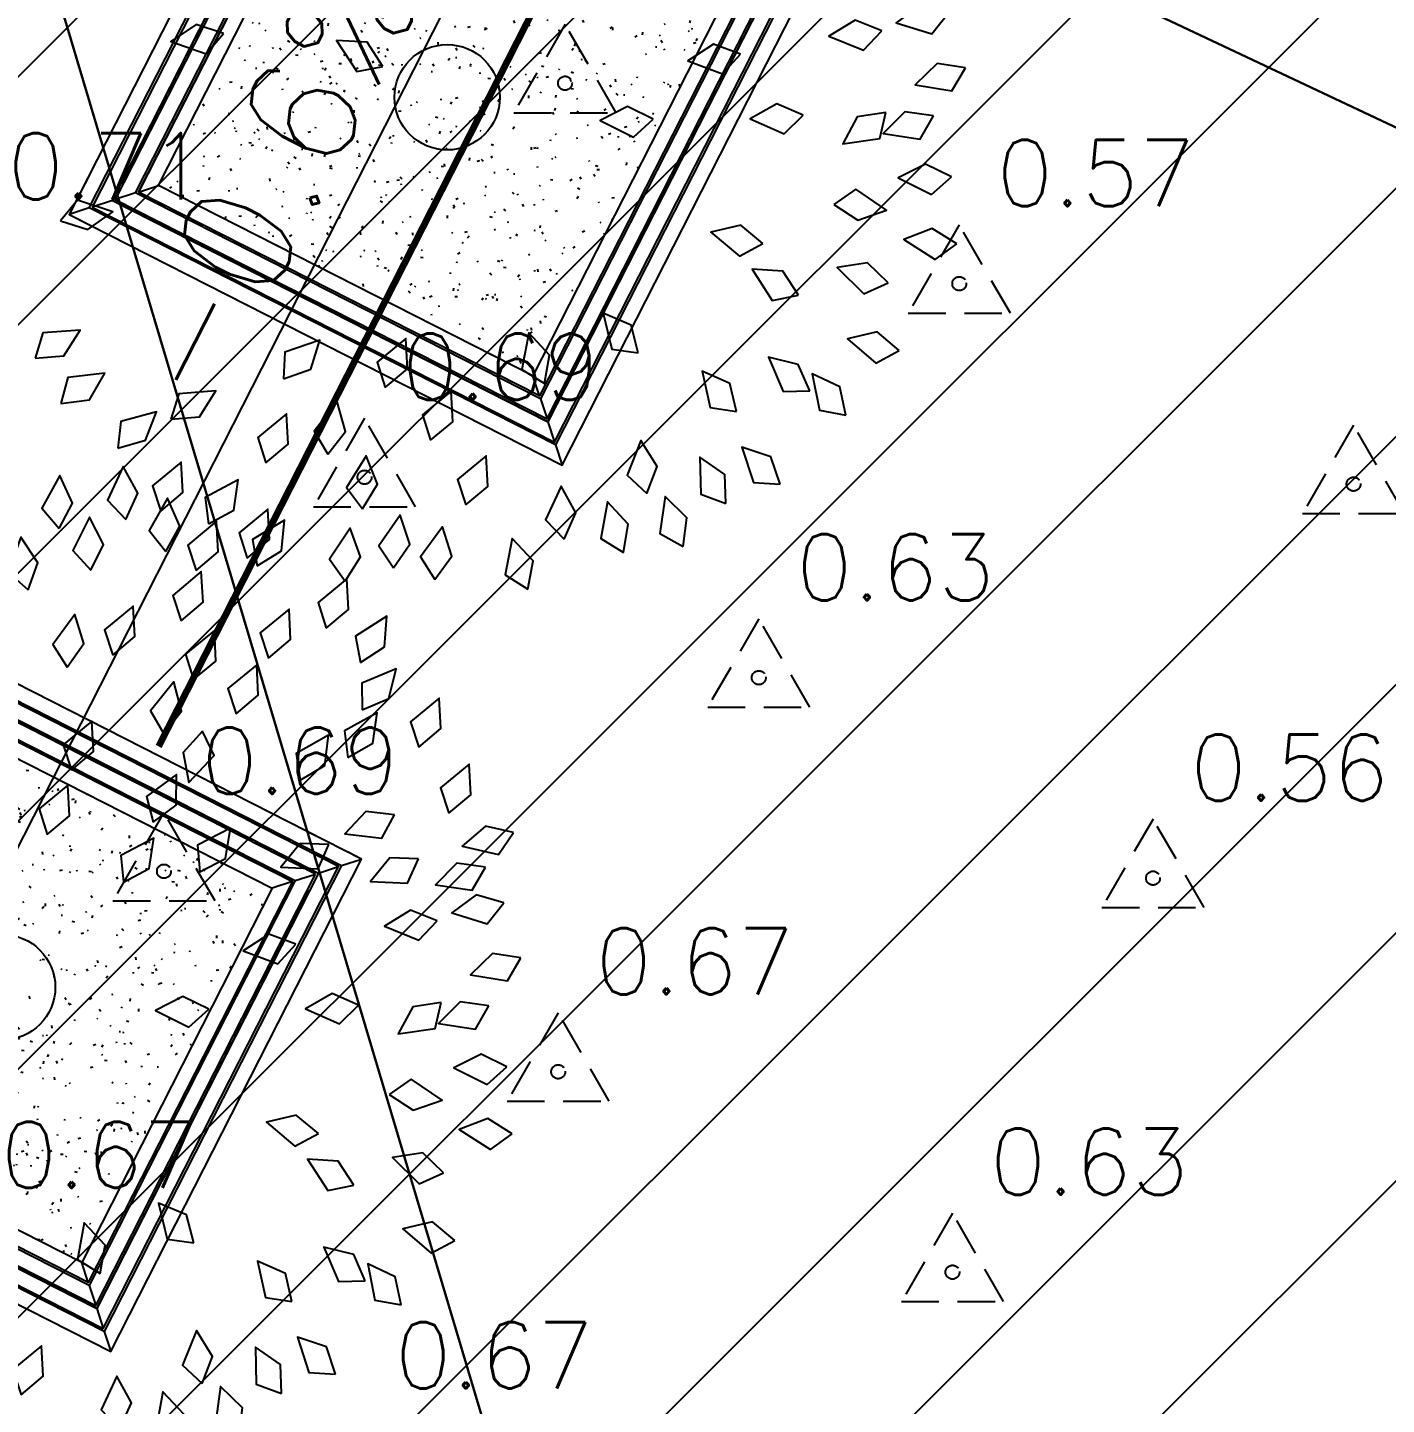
# Model space of a CAD drawing. Header units: metres. Extents: x 543100 to 543604, y 9574012 to 9574398.
# Drawn here: x 543252.59 to 543264.88, y 9574252.52 to 9574264.98 of the extents above; entities that cross this region are included whole.
import ezdxf

# ---------------------------------------------------------------- set-up
doc = ezdxf.new("R2010")
doc.units = ezdxf.units.M
doc.header["$LTSCALE"] = 0.1
doc.linetypes.add('CONTINUO', pattern=[0])
doc.linetypes.add('DASHED2', pattern=[9.524999999999999, 6.35, -3.175])
for name, color, linetype in [('###C_TOPO_TEXT', 7, 'Continuous'), ('C-TOPO-TEXT', 7, 'Continuous'), ('HACHURA', 1, 'Continuous'), ('IMPL_CANTEIRO', 8, 'Continuous'), ('IMPL_VEGETAÇÃO', 8, 'Continuous'), ('IMPLANTAÇÃO', 1, 'Continuous'), ('MalhaTriTG', 7, 'CONTINUO'), ('PROJ_PLATOS', 2, 'DASHED2'), ('PROJ_TERRA_PERFIS', 2, 'Continuous'), ('XREF_IMPLNTACAO', 2, 'Continuous')]:
    doc.layers.add(name, color=color, linetype=linetype)
doc.layers.get('IMPLANTAÇÃO').off()
doc.styles.get("Standard").update_dxf_attribs({"font": 'simplex.shx'})
doc.dimstyles.get("Standard").update_dxf_attribs({"dimtxt": 0.18, "dimasz": 0.18, "dimexe": 0.18, "dimexo": 0.0625, "dimgap": 0.09, "dimtad": 0, "dimtih": 1, "dimtoh": 1, "dimdec": 4, "dimzin": 0, "dimdsep": 46, "dimtxsty": 'Standard', "dimcen": 0.09, "dimadec": 0, "dimazin": 0, "dimtfac": 1, "dimtdec": 4, "dimtofl": 0, "dimtmove": 0, "dimatfit": 3, "dimfxl": 1, "dimtolj": 1, "dimtzin": 0, "dimarcsym": 0})

# ---------------------------------------------------------------- blocks, each defined once
blk = doc.blocks.new('A$C76815E95')
at = {"layer": 'HACHURA'}
h = blk.add_hatch(dxfattribs=at)
h.set_pattern_fill('ANSI31', color=1, scale=0.5, style=0)
h.set_pattern_definition([(45, (-56.71623454557266, -140.2760906778276), (-1.122532015133644, 1.122532015133644), [])])
h.paths.add_polyline_path([(78.50253660278395, -21.53023425675929), (78.1706479433924, -22.02040452882648), (30.00293476006482, -129.1186275184155), (23.85615117452107, -140.2760906778276), (-56.71623454557266, -83.83502537757158), (-56.29154449922498, -82.40403590723872), (-2.601691384217702, 20.28950879722834), (78.41679475666024, -21.48937489651144)])
blk = doc.blocks.new('A$C7A5F3391')
at = {"layer": 'IMPL_CANTEIRO', "ltscale": 10}
h = blk.add_hatch(dxfattribs=at)
h.set_pattern_fill('STIPPLE', color=1, scale=1.199999999999999, style=0)
h.set_pattern_definition([(0, (1.314001066493802, 1.12600040435791), (0.5280000000000001, 0.912), [0.024, -0.804, 0.012, -0.3479999999999999, 0.024, -0.8519999999999999]), (10, (1.086001066491008, 1.618000403046608), (0.3227045468060177, 1.141377139893174), [0.01199999999999999, -0.2039999999999996, 0.02399999999999998, -0.6359999999999986, 0.01199999999999999, -0.7919999999999985]), (20, (0.9660010664956644, 1.234000403434038), (0.5338838142368371, 0.8839050135031062), [0.024, -0.6600000000000001, 0.012, -0.4919999999999999, 0.024, -0.384]), (30, (1.314001066493802, 1.162000402808189), (-0.0878770255651225, 1.016207473096821), [0.012, -0.396, 0.024, -0.588, 0.012, -0.7800000000000001]), (40, (0.9780010664835572, 1.426000403240323), (0.1353436692790789, 0.8654814216296473), [0.02399999999999998, -0.5279999999999986, 0.01199999999999999, -0.3359999999999992, 0.02399999999999998, -0.6119999999999985]), (49.99999999999999, (1.158001066418365, 0.9940004032105207), (-0.3209914589391149, 0.942933976102324), [0.012, -0.4440000000000001, 0.024, -0.7320000000000001, 0.012, -0.3720000000000001]), (59.99999999999999, (1.194001066498458, 1.078000403940678), (-0.3978921197972753, 0.8948306325798366), [0.024, -0.4919999999999999, 0.012, -0.5760000000000001, 0.024, -0.4440000000000001]), (70, (1.062001066398807, 0.9340004026889801), (-0.4395690809214816, 0.8623473911932729), [0.01199999999999999, -0.2279999999999996, 0.02399999999999998, -0.3839999999999992, 0.01199999999999999, -0.5279999999999986]), (80, (1.122001066454686, 1.642000403255224), (-0.8342613752752936, 0.6588778018143997), [0.02399999999999998, -0.5279999999999986, 0.01199999999999999, -0.6239999999999986, 0.02399999999999998, -0.5879999999999984]), (90, (1.194001066498458, 1.12600040435791), (-1.056, 0.4440000000000001), [0.012, -0.3720000000000001, 0.024, -0.7320000000000001, 0.012, -0.7440000000000001]), (99.99999999999984, (1.002001066459343, 1.498000403866172), (-0.9564327567144508, 0.5868324990008614), [0.024, -0.4679999999999999, 0.012, -0.3839999999999999, 0.024, -0.8759999999999998]), (109.9999999999999, (0.9180010664276779, 0.814000403508544), (-0.8941034981209792, 0.3513900036253563), [0.012, -0.3119999999999997, 0.02399999999999999, -0.6359999999999995, 0.012, -0.6959999999999995]), (120, (0.5940010664053261, 0.9580004028975964), (-1.167384387633061, 0.101969071343143), [0.02399999999999998, -0.8039999999999985, 0.01199999999999999, -0.3719999999999992, 0.02399999999999998, -0.4919999999999992]), (130, (0.8580010664882138, 0.6940004043281078), (-1.153201201712265, 0.2542105197850551), [0.012, -0.264, 0.024, -0.5160000000000001, 0.012, -0.6720000000000002]), (140, (0.4980010665021837, 1.654000403359532), (-0.8361066983658826, -0.0816675513757016), [0.024, -0.4320000000000001, 0.012, -0.3720000000000001, 0.024, -0.504]), (150, (1.494001066428609, 0.6220004037022591), (-0.9452998889711172, -0.7013074360871939), [0.012, -0.336, 0.024, -0.7440000000000001, 0.012, -0.684]), (160, (0.7020010664127767, 1.294000403955579), (-0.918770361561692, -0.5595042651453135), [0.02399999999999998, -0.5039999999999986, 0.01199999999999999, -0.4559999999999992, 0.02399999999999998, -0.7319999999999985]), (170, (0.7740010664565489, 1.006000403314829), (-0.8459059631251259, -0.5819511161165967), [0.01199999999999999, -0.3959999999999992, 0.02399999999999998, -0.5399999999999985, 0.01199999999999999, -0.5279999999999986])])
h.paths.add_polyline_path([(4.400001066504046, 0.6000004038214684), (4.400001066504046, 4.400000402703881), (0.6000010668067262, 4.400000402703881), (0.6000010664574802, 0.6000004038214684)])
at = {"layer": 'IMPL_CANTEIRO', "color": 1, "ltscale": 10}
for p, q in [((0.1350010664900765, 4.865000404417515), (1.06648076325655e-06, 5.000000404193997)), ((4.86500106647145, 4.865000404417515), (5.000001066480763, 5.000000404193997)), ((0.2900010664016008, 4.710000403225422), (0.1550010665087029, 4.845000403001904)), ((4.71000106644351, 4.710000403225422), (4.845001066452824, 4.845000403001904)), ((0.4450010664295405, 4.555000403895974), (0.3100010665366426, 4.690000403672457)), ((4.555001066531986, 4.555000403895974), (4.690001066424884, 4.690000403672457)), ((0.465001066448167, 4.535000404343009), (0.6000010664574802, 4.400000402703881)), ((4.535001066396944, 4.535000404343009), (4.400001066504046, 4.400000402703881)), ((0.465001066448167, 0.4650004040449858), (0.6000010664574802, 0.6000004038214684)), ((4.535001066396944, 0.4650004040449858), (4.400001066504046, 0.6000004038214684)), ((0.4450010664295405, 0.4450004026293755), (0.3100010665366426, 0.3100004028528929)), ((4.555001066531986, 0.4450004026293755), (4.690001066424884, 0.3100004028528929)), ((0.2900010664016008, 0.2900004032999277), (0.1550010665087029, 0.1550004035234451)), ((4.71000106644351, 0.2900004032999277), (4.845001066452824, 0.1550004035234451)), ((0.1350010664900765, 0.13500040397048), (1.06648076325655e-06, 4.041939973831177e-07)), ((4.86500106647145, 0.13500040397048), (5.000001066480763, 4.041939973831177e-07))]:
    blk.add_line(p, q, dxfattribs=at)
for points in [[(1.06648076325655e-06, 4.865000404417515), (1.06648076325655e-06, 5.000000404193997), (5.000001066480763, 5.000000404193997), (5.000001066480763, 4.041939973831177e-07), (4.86500106647145, 4.041939973831177e-07)], [(5.000001066480763, 0.13500040397048), (5.000001066480763, 4.041939973831177e-07), (1.06648076325655e-06, 4.041939973831177e-07), (1.06648076325655e-06, 5.000000404193997), (0.1350010664900765, 5.000000404193997)], [(0.1350010664900765, 4.865000404417515), (0.1350010664900765, 0.13500040397048), (4.86500106647145, 0.13500040397048)], [(4.86500106647145, 0.13500040397048), (4.86500106647145, 4.865000404417515), (0.1350010664900765, 4.865000404417515)], [(1.06648076325655e-06, 4.710000403225422), (1.06648076325655e-06, 4.845000403001904)], [(0.1550010665087029, 4.845000403001904), (4.845001066452824, 4.845000403001904), (4.845001066452824, 0.1550004035234451), (0.1550010665087029, 0.1550004035234451), (0.1550010665087029, 4.845000403001904)], [(1.06648076325655e-06, 4.555000403895974), (1.06648076325655e-06, 4.690000403672457)], [(0.2900010664016008, 4.710000403225422), (0.2900010664016008, 0.2900004032999277), (4.71000106644351, 0.2900004032999277)], [(0.2900010664016008, 4.575000403448939), (0.2900010665180162, 4.710000403225422), (4.71000106644351, 4.710000403225422), (4.71000106644351, 0.4650004040449858)], [(4.71000106644351, 0.2900004032999277), (4.71000106644351, 4.710000403225422), (0.2900010664016008, 4.710000403225422)], [(4.53500106651336, 0.2900004032999277), (0.2900010665180162, 0.2900004032999277), (0.2900010665180162, 4.535000404343009)], [(4.53500106651336, 0.4650004040449858), (0.465001066448167, 0.4650004040449858), (0.465001066448167, 4.535000404343009)], [(4.535001066396944, 4.041939973831177e-07), (4.400001066504046, 4.041939973831177e-07)]]:
    blk.add_lwpolyline(points, dxfattribs=at)
for points in [[(4.690001066424884, 0.3100004028528929), (0.3100010665366426, 0.3100004028528929), (0.3100010665366426, 4.690000403672457), (4.690001066424884, 4.690000403672457), (4.690001066424884, 0.3100004028528929)], [(4.555001066531986, 0.4450004026293755), (4.555001066531986, 4.555000403895974), (0.4450010664295405, 4.555000403895974), (0.4450010664295405, 0.4450004026293755), (4.555001066531986, 0.4450004026293755)], [(0.465001066448167, 4.535000404343009), (0.465001066448167, 0.4650004040449858), (4.53500106651336, 0.4650004040449858), (4.53500106651336, 4.535000404343009)], [(4.400001066504046, 0.6000004038214684), (4.400001066504046, 4.400000402703881), (0.6000010664574802, 4.400000402703881), (0.6000010664574802, 0.6000004038214684), (4.400001066504046, 0.6000004038214684)]]:
    blk.add_lwpolyline(points, close=True, dxfattribs=at)
blk = doc.blocks.new('A1')
at = {"color": 2, "linetype": 'ByBlock'}
for points in [[(1605.805146769321, 855.835932528212), (1603.935506710344, 834.0568507086693), (1621.185543013738, 818.5337970993021), (1623.88547463397, 846.6701603739318)], [(1697.727933368341, 853.670775403324), (1692.859250214816, 832.3606866375999), (1707.792545887601, 814.5976456204514), (1714.364193248543, 842.0886990749716)], [(1759.861394273554, 839.7008025962738), (1742.800807073345, 826.0347745253051), (1743.456346499475, 802.8378089071787), (1765.693130708712, 820.2868775673601)], [(1562.249442142199, 829.1879277346226), (1562.570165614134, 807.3310959581042), (1581.287975911715, 793.6134969155768), (1581.156749833615, 821.8787998290843)], [(1655.827936582584, 822.8912061060992), (1649.445784483455, 801.9844585485259), (1663.068773062901, 783.1976778772123), (1671.59212260717, 810.1475773505333)], [(1829.195767984658, 819.1820636788493), (1813.924709166038, 803.5417720763656), (1817.397801477524, 780.5969126167041), (1837.346309520678, 800.6219368595891)], [(1755.932036150572, 807.0357532228765), (1742.01250675928, 790.1813573459126), (1747.378967198566, 767.6041553894854), (1765.595678009137, 789.2165596129848)], [(1483.701804994094, 801.2094770014766), (1490.56915167703, 780.4570432071275), (1512.541648488745, 772.9912324884662), (1503.931237245813, 799.9134424145373)], [(1527.321387777894, 796.0382274261221), (1534.401847885043, 775.3575348960463), (1556.449981647228, 768.1181465632836), (1547.563081762117, 794.9503581662784)], [(1621.488139643601, 759.1254185727777), (1623.930958217156, 780.8476789585934), (1607.095906378131, 796.8198414735775), (1603.655585073986, 768.7643828531925)], [(1860.880802622296, 789.1170304779171), (1841.745952500588, 778.5490850923529), (1838.449833085311, 755.578135120096), (1863.328483180952, 768.9944437962755)], [(1904.731128102356, 775.0446024648809), (1884.124995231383, 767.7499985033039), (1877.1147059351, 745.6279554283492), (1903.853288361216, 754.7927128674567)], [(1452.367947790961, 770.7381590355562), (1456.383929816725, 749.251050174166), (1477.153701888621, 738.8999384508189), (1472.239667440532, 766.7351110660356)], [(1541.33466052361, 762.5701398026209), (1554.188659411732, 744.8896796435472), (1577.390920452622, 744.4606943079763), (1560.999854648378, 767.4884499710201)], [(1695.059017750933, 766.5309269304782), (1684.185614917522, 747.5679875571934), (1693.287635356688, 726.2212742328252), (1707.593015173564, 750.5995571373035)], [(1795.177090444821, 764.5984289281654), (1778.40178022775, 750.583689331102), (1779.535263801714, 727.405161318838), (1801.407704111119, 745.3088180399494)], [(1401.371083981562, 753.1041829222904), (1406.825013291718, 731.9363154356411), (1428.24473479886, 723.007459048387), (1421.467277005049, 750.4484982949062)], [(1434.519913082167, 746.0343645548376), (1441.676603159797, 725.3799280826113), (1463.751288521906, 718.2219107599457), (1454.765481849751, 745.0211616361642)], [(1487.349490312144, 731.8431149518942), (1489.484387298575, 710.0884333015044), (1509.276821186622, 697.972802628073), (1506.7985223504, 726.1295532210343)], [(1881.427402155415, 732.1027003295688), (1859.681637881777, 729.8788084689246), (1847.647092522639, 710.0369672280881), (1875.793467064577, 712.6304531487822)], [(1929.364062429401, 736.6756701841301), (1908.491032152858, 730.1840936478056), (1900.629761009744, 708.349960694052), (1927.703030052524, 716.4729325894283)], [(1672.19243698505, 724.6559871093675), (1667.484273405992, 703.3098597190108), (1682.550832425554, 685.6597111321639), (1688.915393473382, 713.1994448226773)], [(1410.73386247116, 702.6176660150026), (1390.616083343322, 711.1674567619183), (1370.498304215485, 699.6000928102094), (1396.399944842575, 688.2841932922327)], [(1571.548081280026, 707.6948361854231), (1572.897589419912, 685.8773480936907), (1592.240539424931, 673.056301688227), (1590.778572273389, 701.2840756196531)], [(1451.931999201903, 697.9274346674154), (1461.064482215511, 678.067381473664), (1483.73091899999, 673.0912796536686), (1472.180085787086, 698.889008646034)], [(1940.805315823744, 691.9771648116208), (1918.970845786783, 690.9379934794938), (1905.876077848734, 671.7792879262372), (1934.121784709711, 672.8397656485896)], [(1987.116720691607, 684.6731146766242), (1966.179350102087, 678.3921536315629), (1958.098509204814, 656.6383273883324), (1985.252239449734, 664.4881364855003)], [(1789.237755888362, 677.9905854995447), (1772.756356304956, 663.6313575737635), (1774.369732900194, 640.4812828052087), (1795.866611124067, 658.8341789173725)], [(1376.282165714737, 659.6172478466923), (1356.1643865869, 668.167038593608), (1336.046607459063, 656.5996746418991), (1361.948248086153, 645.2837751239225)], [(1430.384873712266, 666.3335064193398), (1438.178706807111, 645.9109667990518), (1460.464774762134, 639.441027005528), (1450.652126998818, 665.9486959514959)], [(1551.841715252689, 644.2209406873433), (1554.488624586732, 622.522603658211), (1574.561043537183, 610.8767055260239), (1571.419975885604, 638.9672424216417)], [(1473.003234759495, 632.2673248861447), (1482.227414249997, 612.4496945641436), (1504.916608676869, 607.5784111513944), (1493.246660624061, 633.3224761280189)], [(1370.506289334895, 608.5773974895322), (1353.690627096682, 622.5436948636707), (1331.098604173359, 617.2399748428008), (1352.660318782067, 598.9632948322375)], [(1407.580389902089, 615.1675248890926), (1389.35719607406, 627.2397726316873), (1367.468539011684, 619.5316186481784), (1390.874773659496, 603.6857122781571)], [(1842.144852864153, 625.1705891475613), (1821.234224379189, 618.801164117287), (1813.24542767875, 597.0133676911495), (1840.365727402343, 604.977908605628)], [(1951.399176531785, 613.5992564735888), (1931.281397403948, 622.1490472205038), (1911.16361827611, 610.5816832687955), (1937.065258903201, 599.2657837508189)], [(2012.480938907588, 618.3649475157837), (1990.879159690269, 621.7096587886291), (1974.220215177887, 605.5539008812707), (2002.108193076605, 600.9489841831604)], [(1625.815032322537, 607.6719504558448), (1626.254020611507, 585.8171741327012), (1645.045784184739, 572.2010598692453), (1644.761613634231, 600.4652388980827)], [(1339.031908620562, 590.9563280872221), (1320.133823516009, 601.942061482564), (1298.733476577185, 592.9668680737441), (1323.026445264961, 578.5170846355513)], [(1439.407177066656, 590.5707068000656), (1421.009162993449, 602.3748178218477), (1399.235723286552, 594.3469744528031), (1422.871480200791, 578.8455047106485)], [(2018.904436896495, 586.5117963293449), (1997.222783016476, 589.2920560077752), (1980.990800797985, 572.7073733431491), (2008.989378265828, 568.8312633275424)], [(1919.713674405441, 567.5812651004846), (1899.595895277604, 576.1310558474004), (1879.478116149767, 564.5636918956914), (1905.379756776857, 553.2477923777147)], [(1327.496551329733, 556.0139011487764), (1307.378772201896, 564.5636918956915), (1287.260993074058, 552.9963279439833), (1313.162633701149, 541.6804284260065)], [(1535.882380500557, 554.4883034981798), (1518.080356993575, 567.1734096431566), (1495.94218042682, 560.2142369820638), (1518.795888348332, 543.5813598011875)], [(2044.538570533091, 558.2386136556745), (2022.792990591023, 560.4643072185061), (2006.989805501274, 543.4705352167737), (2035.078232597863, 540.3106566881695)], [(1989.578380001241, 545.25707421336), (1967.776784036335, 546.8427514300364), (1952.479834372798, 529.3918982469141), (1980.648991574103, 527.0588419586951)], [(1367.732109585407, 527.3469557032354), (1347.61433045757, 535.8967464501511), (1327.496551329733, 524.3293824984421), (1353.398191956823, 513.0134829804655)], [(1416.517723970412, 524.5808469321751), (1396.399944842575, 533.1306376790908), (1376.282165714738, 521.5632737273819), (1402.183806341829, 510.2473742094053)], [(1439.936584409221, 507.9215759848083), (1461.027378739647, 502.1768085078638), (1479.392097845023, 516.3636347212346), (1452.195957117716, 524.0652253761823)], [(1899.595895277604, 518.7971649563202), (1879.478116149767, 527.3469557032353), (1859.36033702193, 515.779591751527), (1885.26197764902, 504.4636922335504)], [(1518.549657046377, 505.7413202655241), (1498.993337784474, 515.5072987510114), (1478.204815717976, 505.193895039411), (1503.36470866223, 492.312732199453)], [(1569.10941863211, 506.4005534170423), (1551.15705384351, 518.871983060414), (1529.103634848492, 511.6487111938766), (1552.154507121278, 495.2901704111658)], [(1964.58937080906, 502.9983754708467), (1943.090496970346, 506.950891444189), (1925.982611065867, 491.2713128239882), (1953.729648135955, 485.8818320598472)], [(2064.413029571505, 493.4439551804332), (2045.784321432687, 504.8805277409156), (2024.17452995056, 496.4220492768701), (2048.113343840594, 481.3928191364343)], [(1407.989966793425, 483.9513708925214), (1387.943637593153, 492.6673702297645), (1367.730812145157, 481.2669038692796), (1393.537911516714, 469.7370213415825)], [(1307.378772201896, 478.5628555590716), (1287.260993074058, 487.1126463059874), (1267.143213946221, 475.5452823542784), (1293.044854573311, 464.2293828363018)], [(1455.059716797969, 482.6121713943778), (1433.604303641036, 486.7941810928111), (1416.329855252674, 471.2982984556208), (1444.017720715244, 465.6126432425001)], [(1991.634734787459, 463.9779184025687), (1971.516955659622, 472.5277091494844), (1951.399176531785, 460.9603451977754), (1977.300817158875, 449.6444456797995)], [(1372.54022024436, 455.4367154117792), (1352.3436859367, 463.798770231738), (1332.334510929687, 452.0445428489425), (1358.34041779009, 440.9703666970152)], [(1928.840477847009, 447.0518024302787), (1912.988296212271, 462.1027923070845), (1890.094214993406, 458.3093781493918), (1910.39606976075, 438.6426737462253)], [(1333.243799355407, 448.2266765229657), (1313.072593333625, 456.649645505414), (1293.028035712929, 444.9558584533807), (1319.000402769615, 433.8032480617006)], [(2052.781049345781, 446.1636626359495), (2034.707317164193, 458.4585462824401), (2012.725750997397, 451.0194808382789), (2035.935842473293, 434.887642047972)], [(1511.322758110345, 432.5448641859682), (1491.204978982508, 441.0946549328832), (1471.087199854671, 429.5272909811749), (1496.988840481761, 418.2113914631983)], [(1563.126039364526, 438.3285461618229), (1543.008260236689, 446.878336908738), (1522.890481108852, 435.3109729570297), (1548.792121735942, 423.9950734390531)], [(1419.28391860049, 420.9775002342586), (1399.166139472653, 429.5272909811736), (1379.048360344816, 417.9599270294653), (1404.950000971907, 406.6440275114887)], [(1330.826670221171, 421.0966651293322), (1308.982454298639, 421.9054849994651), (1294.316217142284, 403.9213132503625), (1322.5505579424, 402.5921899833958)], [(2060.538128300302, 409.4101362825501), (2040.420349172464, 417.9599270294652), (2020.302570044627, 406.3925630777569), (2046.204210671717, 395.0766635597803)], [(1443.116483006037, 394.1121453409192), (1421.504897694639, 397.3928981783905), (1404.893849092158, 381.1878986364654), (1432.79533589894, 376.6655537749112)], [(1683.145728019312, 406.6066364572472), (1672.341899254213, 387.6039723580491), (1681.522096362743, 366.2907622085611), (1695.738031293999, 390.7213119998814)], [(1994.866913632933, 384.6585699560381), (1983.375456224653, 403.2534715552995), (1960.270752928249, 405.4217961188431), (1974.888176513747, 381.2293283489356)], [(1323.050186818078, 383.0532466080728), (1301.211168922613, 382.1144941305684), (1288.028436331404, 363.0162086772507), (1316.278721240538, 363.9467846433446)], [(1369.40359450773, 376.8829974925), (1347.548171716146, 376.4774688824347), (1333.903303648319, 357.7065732927358), (1362.167884611692, 357.9474716963201)], [(2032.721717842461, 358.8430851264791), (2017.828706599799, 374.8437780795495), (1994.744143173223, 372.4706204294775), (2013.793462005333, 351.5883786650391)], [(1352.149702690532, 340.9951831265333), (1330.294656771317, 341.4205379448313), (1315.946279335931, 323.1817602774695), (1344.19959681808, 322.3483214202245)], [(1404.214959962012, 341.3379358943461), (1382.558203602869, 338.3699630418404), (1371.210856598375, 318.127269007021), (1399.251793241514, 321.6840148865178)], [(2021.972148964042, 304.8519490560146), (2009.706555777216, 322.9455717620334), (1986.530953124968, 324.1373718848881), (2002.155844833067, 300.5830234925842)], [(1715.857532978009, 287.5641898499521), (1718.972552247348, 265.9280946892234), (1739.291862041907, 254.718518635665), (1735.5447154313, 282.7346472289332)], [(2000.334241244043, 271.8255011096674), (1988.864301776881, 290.4336833817789), (1965.762122218619, 292.6287336056992), (1980.351550606194, 268.4193728458674)], [(1898.584445394228, 241.6492500640431), (1895.030641145782, 263.2176165811495), (1874.487856902967, 274.012196766636), (1878.803236116678, 246.0779512726597)]]:
    blk.add_lwpolyline(points, close=True, dxfattribs=at)
at = {"color": 2}
blk.add_circle((1681.969863915083, 460.757474932687), 40, dxfattribs=at)
blk = doc.blocks.new('A$C00972E22')
at = {"layer": 'IMPL_CANTEIRO', "xscale": -1, "rotation": 180}
for p in [(82.79588168032933, 180.0364826004952), (82.79588168032933, 171.0364826004952)]:
    blk.add_blockref('A$C7A5F3391', p, dxfattribs=at)
at = {"layer": 'IMPL_VEGETAÇÃO', "xscale": 0.01191695927106706, "yscale": 0.01191695927106706, "zscale": 0.01191695927106706, "rotation": 270.0000000000018}
for p in [(79.87072410527617, 197.5753931459039), (79.93822410528082, 188.5753931459039)]:
    blk.add_blockref('A1', p, dxfattribs=at)
blk = doc.blocks.new('Base_Implantacao')
at = {"layer": 'IMPLANTAÇÃO', "rotation": 333.0393706475627}
blk.add_blockref('A$C00972E22', (543099.8097354489, 9574144.815856133), dxfattribs=at)
at = {"layer": 'MalhaTriTG', "color": 132}
mesh = blk.add_polyface(dxfattribs=at)
corners = [(543270.435, 9574261.497, 30.138), (543277.509, 9574234.871, 29.901), (543286.193, 9574252.186, 29.755), (543280.398, 9574278.781, 29.983), (543289.088, 9574294.733, 30.178), (543296.872, 9574272.278, 29.953), (543260.488, 9574287.844, 29.96), (543271.924, 9574304.366, 30.172), (543303.447, 9574285.488, 29.878), (543336.058, 9574334.73, 30.461), (543279.99, 9574308.59, 30.798), (543254.233, 9574321.821, 30.714), (543299.762, 9574345.72, 30.532), (543267.489, 9574362.43, 30.657), (543351.719, 9574309.19, 30.291), (543350.095, 9574319.461, 30.113), (543307.363, 9574349.629, 30.604), (543357.825, 9574312.83, 30.206), (543337.133, 9574336.573, 30.477), (543307.771, 9574351.726, 30.631), (543276.872, 9574367.935, 30.831), (543357.686, 9574325.98, 30.362), (543276.126, 9574365.882, 30.792), (543257.017, 9574378.285, 30.88), (543390.416, 9574309.114, 30.68), (543366.894, 9574308.02, 30.237), (543367.47, 9574300.642, 30.159), (543361.131, 9574324.139, 30.293), (543358.853, 9574322.863, 30.332), (543360.991, 9574321.906, 30.245), (543361.751, 9574323.487, 30.307), (543361.151, 9574324.144, 30.285), (543361.697, 9574322.484, 30.274)]
mesh.append_faces([[corners[k] for k in face] for face in [(0, 1, 2), (0, 2, 3), (4, 3, 5), (5, 3, 2), (6, 3, 7), (4, 5, 8), (8, 9, 4), (3, 6, 0), (4, 7, 3), (7, 4, 10), (11, 7, 10), (12, 11, 10), (12, 13, 11), (4, 12, 10), (9, 14, 15), (9, 16, 12), (15, 14, 17), (9, 15, 18), (16, 18, 19), (18, 16, 9), (19, 18, 20), (16, 19, 12), (15, 21, 18), (4, 9, 12), (9, 8, 14), (20, 12, 19), (13, 22, 20), (22, 13, 12), (20, 22, 12), (23, 20, 24), (20, 18, 21), (25, 17, 14), (8, 26, 14), (27, 28, 29), (28, 17, 29), (30, 27, 29), (21, 27, 31), (27, 21, 28), (30, 31, 27), (30, 29, 32), (21, 15, 28), (24, 20, 21), (28, 15, 17)]], dxfattribs={"color": 132})
mesh = blk.add_polyface(dxfattribs=at)
corners = [(543171.354, 9574251.993, 31.713), (543171.446, 9574245.35, 31.562), (543174.643, 9574250.343, 31.617), (543177.486, 9574251.493, 31.583), (543176.945, 9574251.63, 31.885), (543181.596, 9574259.408, 31.511), (543185.749, 9574267.493, 31.344), (543187.66, 9574251.739, 31.282), (543167.995, 9574247.104, 31.561), (543167.97, 9574247.095, 31.529), (543196.349, 9574252.1, 31.162), (543195.063, 9574265.953, 31.204), (543195.272, 9574266.43, 31.205), (543200.055, 9574258.953, 31), (543193.607, 9574282.384, 31.298), (543198.328, 9574272.347, 31.094), (543205.574, 9574256.078, 30.667), (543204.251, 9574268.12, 30.896), (543200.318, 9574249.958, 30.749), (543201.775, 9574278.74, 31.049), (543219.876, 9574286.567, 30.533), (543210.265, 9574288.67, 31.209), (543221.894, 9574259.531, 30.495), (543209.413, 9574244.793, 30.556), (543240.585, 9574250.291, 30.176), (543233.957, 9574278.918, 30.446), (543223.881, 9574236.865, 30.379), (543216.703, 9574288.465, 31.154), (543227.396, 9574302.372, 30.53), (543243.115, 9574295.416, 30.237), (543251.291, 9574270.529, 30.114), (543259.882, 9574241.736, 30.032), (543260.488, 9574287.844, 29.96), (543270.435, 9574261.497, 30.138)]
mesh.append_faces([[corners[k] for k in face] for face in [(0, 1, 2), (2, 3, 4), (0, 4, 5), (4, 0, 2), (5, 4, 3), (0, 5, 6), (3, 7, 5), (8, 0, 9), (7, 10, 11), (12, 11, 13), (11, 6, 5), (14, 6, 15), (12, 6, 11), (15, 6, 12), (6, 14, 0), (11, 10, 13), (11, 5, 7), (16, 17, 13), (17, 12, 13), (18, 16, 13), (15, 17, 19), (15, 12, 17), (20, 19, 17), (21, 14, 19), (13, 10, 18), (17, 22, 20), (22, 16, 23), (24, 25, 22), (22, 17, 16), (24, 22, 26), (23, 16, 18), (25, 20, 22), (21, 20, 27), (20, 21, 19), (20, 25, 28), (29, 28, 25), (19, 14, 15), (25, 24, 30), (29, 25, 30), (24, 31, 30), (29, 30, 32), (33, 30, 31), (33, 32, 30)]], dxfattribs={"color": 132})
mesh = blk.add_polyface(dxfattribs=at)
corners = [(543176.729, 9574192.765, 30.868), (543180.502, 9574198.731, 30.876), (543167.061, 9574201.461, 31.347), (543165.999, 9574209.837, 31.42), (543180.461, 9574218.809, 31.176), (543198.271, 9574209.736, 30.556), (543183.119, 9574217.394, 30.998), (543196.284, 9574190.719, 30.635), (543214.869, 9574201.169, 30.374), (543202.877, 9574228.947, 30.531), (543218.951, 9574222.118, 30.361), (543234.05, 9574215.321, 30.261), (543230.544, 9574191.565, 30.227), (543174.98, 9574227.004, 31.33), (543184.667, 9574238.023, 31.282), (543171.161, 9574219.715, 31.378), (543196.349, 9574252.1, 31.162), (543200.318, 9574249.958, 30.749), (543180.842, 9574238.534, 31.317), (543172.773, 9574242.281, 31.61), (543181.592, 9574239.297, 31.451), (543177.486, 9574251.493, 31.583), (543187.66, 9574251.739, 31.282), (543174.643, 9574250.343, 31.617), (543209.413, 9574244.793, 30.556), (543223.881, 9574236.865, 30.379), (543238.336, 9574229.355, 30.188), (543221.894, 9574259.531, 30.495), (543253.212, 9574224.513, 30.191), (543259.882, 9574241.736, 30.032), (543240.585, 9574250.291, 30.176), (543248.6, 9574210.1, 30.139), (543261.591, 9574204.385, 30.088), (543248.316, 9574182.248, 30.087), (543269.51, 9574216.865, 29.996), (543277.509, 9574234.871, 29.901), (543270.435, 9574261.497, 30.138)]
mesh.append_faces([[corners[k] for k in face] for face in [(0, 1, 2), (3, 1, 4), (1, 5, 6), (1, 7, 5), (8, 5, 7), (6, 5, 9), (10, 8, 11), (5, 8, 10), (12, 11, 8), (4, 1, 6), (13, 4, 14), (4, 13, 15), (16, 14, 17), (13, 14, 18), (19, 18, 20), (18, 19, 13), (20, 18, 14), (19, 20, 21), (22, 20, 14), (19, 21, 23), (20, 22, 21), (14, 16, 22), (4, 6, 14), (9, 17, 14), (17, 9, 24), (9, 25, 24), (25, 9, 10), (26, 25, 10), (24, 25, 27), (6, 9, 14), (5, 10, 9), (26, 11, 28), (26, 29, 30), (25, 26, 30), (31, 11, 12), (32, 28, 31), (28, 29, 26), (11, 31, 28), (31, 33, 32), (28, 32, 34), (34, 35, 28), (29, 28, 35), (36, 29, 35), (11, 26, 10)]], dxfattribs={"color": 132})
blk = doc.blocks.new('STA')
blk.add_lwpolyline([(0, 0.9999999999999964), (-0.8660254037844339, -0.5000000000000036), (0.8660254037844339, -0.5000000000000036)], close=True)
blk.add_circle((0, 0), 0.1181215260333346)

msp = doc.modelspace()

# ---------------------------------------------------------------- linework, layer by layer
at = {"layer": 'PROJ_TERRA_PERFIS', "flags": 128}
msp.add_lwpolyline([(543279.0197733273, 9574309.708054557), (543204.261109967, 9574162.736339848)], dxfattribs=at)

# ---------------------------------------------------------------- block references
at = {"layer": 'HACHURA', "color": 1}
msp.add_blockref('A$C76815E95', (543230.4314724284, 9574294.974200036, -0.07163635617761699), dxfattribs=at)
at = {"layer": 'PROJ_PLATOS', "color": 2, "linetype": 'Continuous', "lineweight": -3, "xscale": 0.5333333333333333, "yscale": 0.5333333333333333, "zscale": 0.5333333333333333}
for p in [(543257.4489597166, 9574264.47907502, 0.6423180322257431), (543261.0142328049, 9574262.66556246, 0.568317983418204), (543255.6354471565, 9574260.913801933, 0.6946954235993772), (543264.5795058933, 9574260.8520499, 0.4943179346080255), (543259.2007202449, 9574259.100289373, 0.6342527478320423), (543253.8219345964, 9574257.348528843, 0.6894634375753448), (543262.7659933332, 9574257.286776813, 0.5602526990248377), (543257.3872076848, 9574255.535016283, 0.6735616126895346), (543260.9524807731, 9574253.721503723, 0.6261874634528747)]:
    msp.add_blockref('STA', p, dxfattribs=at)
at = {"layer": 'XREF_IMPLNTACAO'}
msp.add_blockref('Base_Implantacao', (0, 0), dxfattribs=at)

# ---------------------------------------------------------------- texts
at = {"layer": '###C_TOPO_TEXT', "color": 7, "linetype": 'Continuous', "lineweight": -3, "insert": (543255.2054240105, 9574263.35938794), "char_height": 1, "attachment_point": 8, "rotation": 63.03937062749541}
msp.add_mtext('-0.6%', dxfattribs=at)
at = {"layer": 'C-TOPO-TEXT', "color": 7, "linetype": 'Continuous', "lineweight": -3, "char_height": 0.6, "attachment_point": 4}
for s, insert in [('0.71', (543252.4051740682, 9574263.727314493)), ('0.57', (543261.3492328048, 9574263.66556246)), ('0.69', (543255.9704471565, 9574261.913801933)), ('0.63', (543259.5357202449, 9574260.100289373)), ('0.69', (543254.1569345964, 9574258.348528843)), ('0.56', (543263.1009933332, 9574258.286776813)), ('0.67', (543257.7222076848, 9574256.535016283)), ('0.67', (543252.3434220364, 9574254.783255756)), ('0.63', (543261.287480773, 9574254.721503723)), ('0.67', (543255.9086951247, 9574252.969743196))]:
    msp.add_mtext(s, dxfattribs=dict(at, insert=insert))

# ---------------------------------------------------------------- meshes
at = {"layer": 'MalhaTriTG', "color": 132}
mesh = msp.add_polyface(dxfattribs=at)
corners = [(543270.435, 9574261.497, 30.138), (543277.509, 9574234.871, 29.901), (543286.193, 9574252.186, 29.755), (543280.398, 9574278.781, 29.983), (543289.088, 9574294.733, 30.178), (543296.872, 9574272.278, 29.953), (543260.488, 9574287.844, 29.96), (543271.924, 9574304.366, 30.172), (543303.447, 9574285.488, 29.878), (543336.058, 9574334.73, 30.461), (543279.99, 9574308.59, 30.798), (543254.233, 9574321.821, 30.714), (543299.762, 9574345.72, 30.532), (543267.489, 9574362.43, 30.657), (543351.719, 9574309.19, 30.291), (543350.095, 9574319.461, 30.113), (543307.363, 9574349.629, 30.604), (543357.825, 9574312.83, 30.206), (543337.133, 9574336.573, 30.477), (543307.771, 9574351.726, 30.631), (543276.872, 9574367.935, 30.831), (543357.686, 9574325.98, 30.362), (543276.126, 9574365.882, 30.792), (543257.017, 9574378.285, 30.88), (543390.416, 9574309.114, 30.68), (543366.894, 9574308.02, 30.237), (543367.47, 9574300.642, 30.159), (543361.131, 9574324.139, 30.293), (543358.853, 9574322.863, 30.332), (543360.991, 9574321.906, 30.245), (543361.751, 9574323.487, 30.307), (543361.151, 9574324.144, 30.285), (543361.697, 9574322.484, 30.274)]
mesh.append_faces([[corners[k] for k in face] for face in [(0, 1, 2), (0, 2, 3), (4, 3, 5), (5, 3, 2), (6, 3, 7), (4, 5, 8), (8, 9, 4), (3, 6, 0), (4, 7, 3), (7, 4, 10), (11, 7, 10), (12, 11, 10), (12, 13, 11), (4, 12, 10), (9, 14, 15), (9, 16, 12), (15, 14, 17), (9, 15, 18), (16, 18, 19), (18, 16, 9), (19, 18, 20), (16, 19, 12), (15, 21, 18), (4, 9, 12), (9, 8, 14), (20, 12, 19), (13, 22, 20), (22, 13, 12), (20, 22, 12), (23, 20, 24), (20, 18, 21), (25, 17, 14), (8, 26, 14), (27, 28, 29), (28, 17, 29), (30, 27, 29), (21, 27, 31), (27, 21, 28), (30, 31, 27), (30, 29, 32), (21, 15, 28), (24, 20, 21), (28, 15, 17)]], dxfattribs={"color": 132})
mesh = msp.add_polyface(dxfattribs=at)
corners = [(543171.354, 9574251.993, 31.713), (543171.446, 9574245.35, 31.562), (543174.643, 9574250.343, 31.617), (543177.486, 9574251.493, 31.583), (543176.945, 9574251.63, 31.885), (543181.596, 9574259.408, 31.511), (543185.749, 9574267.493, 31.344), (543187.66, 9574251.739, 31.282), (543167.995, 9574247.104, 31.561), (543167.97, 9574247.095, 31.529), (543196.349, 9574252.1, 31.162), (543195.063, 9574265.953, 31.204), (543195.272, 9574266.43, 31.205), (543200.055, 9574258.953, 31), (543193.607, 9574282.384, 31.298), (543198.328, 9574272.347, 31.094), (543205.574, 9574256.078, 30.667), (543204.251, 9574268.12, 30.896), (543200.318, 9574249.958, 30.749), (543201.775, 9574278.74, 31.049), (543219.876, 9574286.567, 30.533), (543210.265, 9574288.67, 31.209), (543221.894, 9574259.531, 30.495), (543209.413, 9574244.793, 30.556), (543240.585, 9574250.291, 30.176), (543233.957, 9574278.918, 30.446), (543223.881, 9574236.865, 30.379), (543216.703, 9574288.465, 31.154), (543227.396, 9574302.372, 30.53), (543243.115, 9574295.416, 30.237), (543251.291, 9574270.529, 30.114), (543259.882, 9574241.736, 30.032), (543260.488, 9574287.844, 29.96), (543270.435, 9574261.497, 30.138)]
mesh.append_faces([[corners[k] for k in face] for face in [(0, 1, 2), (2, 3, 4), (0, 4, 5), (4, 0, 2), (5, 4, 3), (0, 5, 6), (3, 7, 5), (8, 0, 9), (7, 10, 11), (12, 11, 13), (11, 6, 5), (14, 6, 15), (12, 6, 11), (15, 6, 12), (6, 14, 0), (11, 10, 13), (11, 5, 7), (16, 17, 13), (17, 12, 13), (18, 16, 13), (15, 17, 19), (15, 12, 17), (20, 19, 17), (21, 14, 19), (13, 10, 18), (17, 22, 20), (22, 16, 23), (24, 25, 22), (22, 17, 16), (24, 22, 26), (23, 16, 18), (25, 20, 22), (21, 20, 27), (20, 21, 19), (20, 25, 28), (29, 28, 25), (19, 14, 15), (25, 24, 30), (29, 25, 30), (24, 31, 30), (29, 30, 32), (33, 30, 31), (33, 32, 30)]], dxfattribs={"color": 132})
mesh = msp.add_polyface(dxfattribs=at)
corners = [(543176.729, 9574192.765, 30.868), (543180.502, 9574198.731, 30.876), (543167.061, 9574201.461, 31.347), (543165.999, 9574209.837, 31.42), (543180.461, 9574218.809, 31.176), (543198.271, 9574209.736, 30.556), (543183.119, 9574217.394, 30.998), (543196.284, 9574190.719, 30.635), (543214.869, 9574201.169, 30.374), (543202.877, 9574228.947, 30.531), (543218.951, 9574222.118, 30.361), (543234.05, 9574215.321, 30.261), (543230.544, 9574191.565, 30.227), (543174.98, 9574227.004, 31.33), (543184.667, 9574238.023, 31.282), (543171.161, 9574219.715, 31.378), (543196.349, 9574252.1, 31.162), (543200.318, 9574249.958, 30.749), (543180.842, 9574238.534, 31.317), (543172.773, 9574242.281, 31.61), (543181.592, 9574239.297, 31.451), (543177.486, 9574251.493, 31.583), (543187.66, 9574251.739, 31.282), (543174.643, 9574250.343, 31.617), (543209.413, 9574244.793, 30.556), (543223.881, 9574236.865, 30.379), (543238.336, 9574229.355, 30.188), (543221.894, 9574259.531, 30.495), (543253.212, 9574224.513, 30.191), (543259.882, 9574241.736, 30.032), (543240.585, 9574250.291, 30.176), (543248.6, 9574210.1, 30.139), (543261.591, 9574204.385, 30.088), (543248.316, 9574182.248, 30.087), (543269.51, 9574216.865, 29.996), (543277.509, 9574234.871, 29.901), (543270.435, 9574261.497, 30.138)]
mesh.append_faces([[corners[k] for k in face] for face in [(0, 1, 2), (3, 1, 4), (1, 5, 6), (1, 7, 5), (8, 5, 7), (6, 5, 9), (10, 8, 11), (5, 8, 10), (12, 11, 8), (4, 1, 6), (13, 4, 14), (4, 13, 15), (16, 14, 17), (13, 14, 18), (19, 18, 20), (18, 19, 13), (20, 18, 14), (19, 20, 21), (22, 20, 14), (19, 21, 23), (20, 22, 21), (14, 16, 22), (4, 6, 14), (9, 17, 14), (17, 9, 24), (9, 25, 24), (25, 9, 10), (26, 25, 10), (24, 25, 27), (6, 9, 14), (5, 10, 9), (26, 11, 28), (26, 29, 30), (25, 26, 30), (31, 11, 12), (32, 28, 31), (28, 29, 26), (11, 31, 28), (31, 33, 32), (28, 32, 34), (34, 35, 28), (29, 28, 35), (36, 29, 35), (11, 26, 10)]], dxfattribs={"color": 132})

# ---------------------------------------------------------------- leaders
at = {"layer": '###C_TOPO_TEXT', "color": 7, "linetype": 'Continuous', "lineweight": -3}
msp.add_leader([(543258.3056816916, 9574267.392040063, -0.01140399292049504), (543253.7719314981, 9574258.478918694, 0.01140399292049503)], dimstyle='Standard', override={"dimscale": 1, "dimasz": 2, "dimclrd": 256, "dimlwd": 65535}, dxfattribs=at)

doc.saveas('drawing.dxf')
